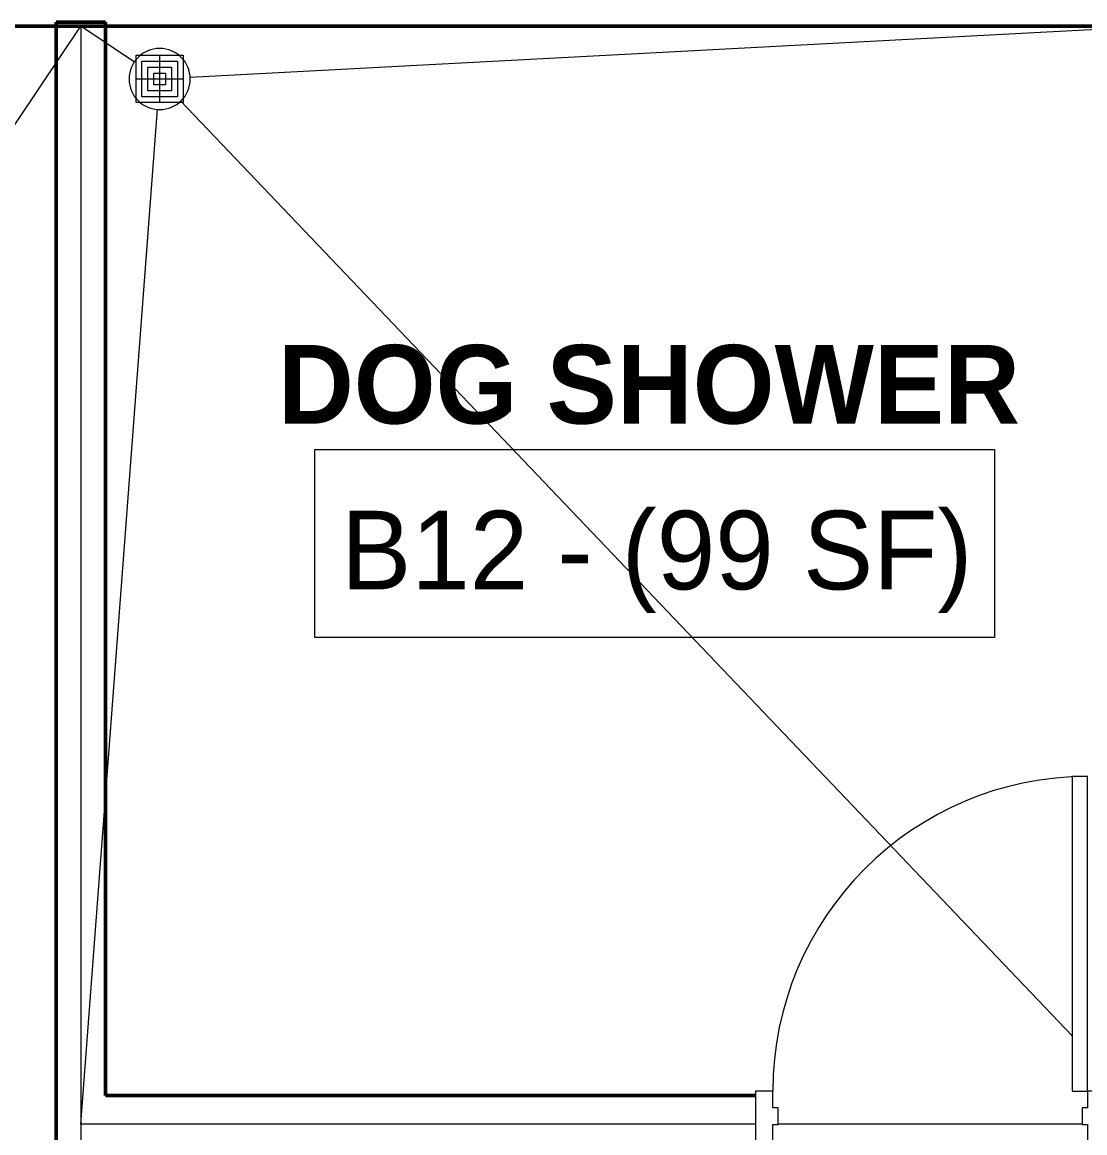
# Model space of a CAD drawing. Header units: inches. Extents: x -4235 to -464, y 9706 to 12365.
# Drawn here: x -2999.8 to -2878.3, y 11950.5 to 12077.6 of the extents above; entities that cross this region are included whole.
import ezdxf

# ---------------------------------------------------------------- set-up
doc = ezdxf.new("R2010")
doc.units = ezdxf.units.IN
doc.header["$MEASUREMENT"] = 0
for name, color, linetype, lineweight in [('0-1', 7, 'Continuous', 5), ('0-2', 7, 'Continuous', 9), ('A-AREA-IDEN', 2, 'Continuous', 9), ('A-DOOR-1', 90, 'Continuous', 20), ('A-DOOR-2', 7, 'Continuous', 9), ('A-DOOR-FRAM-1', 90, 'Continuous', 20), ('A-FLOR-4', 71, 'Continuous', 13), ('A-FLOR-6', 50, 'Continuous', 13), ('P-SANR-FIXT', 6, 'Continuous', 9), ('S-FNDN-1', 250, 'Continuous', 50), ('S-FNDN-2', 254, 'Continuous', 9), ('S-FNDN-3', 10, 'Continuous', 9), ('S-FNDN-6', 32, 'Continuous', 50)]:
    doc.layers.add(name, color=color, linetype=linetype, lineweight=lineweight)
doc.styles.add('Century Gothic', font='ufonts.com_century-gothic.ttf', dxfattribs={"height": 9})
doc.styles.add('Century Gothic_B', font='GOTHICB.TTF', dxfattribs={"height": 9})

# ---------------------------------------------------------------- blocks, each defined once
blk = doc.blocks.new('HOLLOW METAL - COMMON_3-0 x 7-0 - HM DOOR-2191986-BACKGROUND - BASEMENT')
at = {"layer": 'A-DOOR-1'}
for p, q in [((18, 39.5625), (16.25, 39.5625)), ((16.25, 39.5625), (16.25, 3.5625)), ((18, 3.5625), (18, 39.5625)), ((16.25, 3.5625), (18, 3.5625))]:
    blk.add_line(p, q, dxfattribs=at)
at = {"layer": 'A-DOOR-2'}
blk.add_arc((18, 3.5625), 36, 90, 180, dxfattribs=at)
at = {"layer": 'A-DOOR-FRAM-1'}
for p, q in [((-18, 3.5625), (-20, 3.5625)), ((-20, 3.5625), (-20, -2.1875)), ((-18, 1.625), (-18, 3.5625)), ((18, 3.5625), (18, 1.625)), ((20, 3.5625), (18, 3.5625)), ((20, -2.1875), (20, 3.5625)), ((-17.375, 1.625), (-18, 1.625)), ((-17.375, -0.25), (-17.375, 1.625)), ((18, 1.625), (17.375, 1.625)), ((17.375, 1.625), (17.375, -0.25)), ((-18, -2.1875), (-18, -0.25)), ((-18, -0.25), (-17.375, -0.25)), ((17.375, -0.25), (18, -0.25)), ((18, -0.25), (18, -2.1875)), ((-20, -2.1875), (-18, -2.1875)), ((18, -2.1875), (20, -2.1875))]:
    blk.add_line(p, q, dxfattribs=at)
blk = doc.blocks.new('CTR - 1st Phase - Common Walls_rvt-1-BACKGROUND - BASEMENT')
at = {"layer": 'S-FNDN-1'}
for p, q in [((-2990.32, 12077.63), (-2995.95, 12077.63)), ((-2995.95, 12077.63), (-2995.95, 11954.81)), ((-2990.32, 11954.81), (-2990.32, 12077.63)), ((-2995.95, 11954.81), (-2995.95, 11949.19)), ((-2915.95, 11954.81), (-2990.32, 11954.81))]:
    blk.add_line(p, q, dxfattribs=at)
at = {"layer": 'S-FNDN-2'}
for p, q in [((-2995.95, 12077.19), (-2995.95, 11954.81)), ((-2990.32, 11954.81), (-2990.32, 12077.19)), ((-2995.95, 11949.19), (-2995.95, 11954.81)), ((-2915.95, 11954.81), (-2990.32, 11954.81))]:
    blk.add_line(p, q, dxfattribs=at)
at = {"layer": 'S-FNDN-3'}
for p, q in [((-2995.95, 12077.63), (-2990.32, 12077.63)), ((-2995.95, 12077.63), (-2995.95, 12077.19)), ((-2990.32, 12077.19), (-2990.32, 12077.63)), ((-2915.95, 11954.81), (-2915.95, 11949.56))]:
    blk.add_line(p, q, dxfattribs=at)
at = {"layer": '0-2'}
blk.add_blockref('HOLLOW METAL - COMMON_3-0 x 7-0 - HM DOOR-2191986-BACKGROUND - BASEMENT', (-2895.95, 11951.75), dxfattribs=at)
blk = doc.blocks.new('Drain-Floor-WATTS-Square-Stainless_Steel_Strainer-Type_FD-1200-M - 2_ Outlet with 5_ Strainer-2528673-BACKGROUND - BASEMENT')
at = {"layer": 'P-SANR-FIXT'}
for p, q in [((-2.707, -2.707), (-2.707, 2.707)), ((-2.707, 2.707), (2.707, 2.707)), ((0, 2.707), (0, -2.707)), ((2.707, 2.707), (2.707, -2.707)), ((-2.03025, -2.03025), (-2.03025, 2.03025)), ((-2.03025, 2.03025), (2.03025, 2.03025)), ((-1.3535, -1.3535), (-1.3535, 1.3535)), ((-1.3535, 1.3535), (1.3535, 1.3535)), ((1.3535, 1.3535), (1.3535, -1.3535)), ((2.03025, 2.03025), (2.03025, -2.03025)), ((-0.67675, -0.67675), (-0.67675, 0.67675)), ((-0.67675, 0.67675), (0.67675, 0.67675)), ((0.67675, 0.67675), (0.67675, -0.67675)), ((-2.707, 0), (2.707, 0)), ((0.67675, -0.67675), (-0.67675, -0.67675)), ((2.03025, -2.03025), (-2.03025, -2.03025)), ((1.3535, -1.3535), (-1.3535, -1.3535)), ((2.707, -2.707), (-2.707, -2.707))]:
    blk.add_line(p, q, dxfattribs=at)
for start, end in [(360, 180), (180, 360)]:
    blk.add_arc((0, 0), 3.5, start, end, dxfattribs=at)

msp = doc.modelspace()

# ---------------------------------------------------------------- linework, layer by layer
at = {"layer": 'A-AREA-IDEN', "flags": 128}
msp.add_lwpolyline([(-2966.35, 12028.72), (-2888.58, 12028.72), (-2888.58, 12007.22), (-2966.35, 12007.22)], close=True, dxfattribs=at)
at = {"layer": 'A-FLOR-4'}
for p, q in [((-3067.95, 11965.65), (-2993.14, 12077.19)), ((-2986.99, 12073.07), (-2993.14, 12077.19)), ((-2980.63, 12071.32), (-2870.05, 12077.19)), ((-2879.7, 11961.63), (-2981.71, 12068.62)), ((-2993.14, 11951.51), (-2984.37, 12067.67)), ((-2878.57, 11951.51), (-2913.32, 11951.51))]:
    msp.add_line(p, q, dxfattribs=at)
at = {"layer": 'A-FLOR-6'}
for p, q in [((-2993.14, 12077.19), (-2993.14, 11847.19)), ((-2915.95, 11951.51), (-2993.14, 11951.51))]:
    msp.add_line(p, q, dxfattribs=at)
at = {"layer": 'S-FNDN-6'}
msp.add_line((-3819.32, 12077.19), (-2838.32, 12077.19), dxfattribs=at)

# ---------------------------------------------------------------- block references
at = {"layer": '0-1'}
msp.add_blockref('CTR - 1st Phase - Common Walls_rvt-1-BACKGROUND - BASEMENT', (0, 0), dxfattribs=at)
at = {"layer": 'P-SANR-FIXT'}
msp.add_blockref('Drain-Floor-WATTS-Square-Stainless_Steel_Strainer-Type_FD-1200-M - 2_ Outlet with 5_ Strainer-2528673-BACKGROUND - BASEMENT', (-2984.11, 12071.13), dxfattribs=at)

# ---------------------------------------------------------------- texts
at = {"layer": 'A-AREA-IDEN', "char_height": 9, "attachment_point": 1}
for s, insert, width, style in [('DOG SHOWER', (-2970.59, 12040.69), 104.232, 'Century Gothic_B'), ('B12 - (99 SF)', (-2963.35, 12021.72), 86.658, 'Century Gothic')]:
    msp.add_mtext(s, dxfattribs=dict(at, insert=insert, width=width, style=style))

doc.saveas('drawing.dxf')
